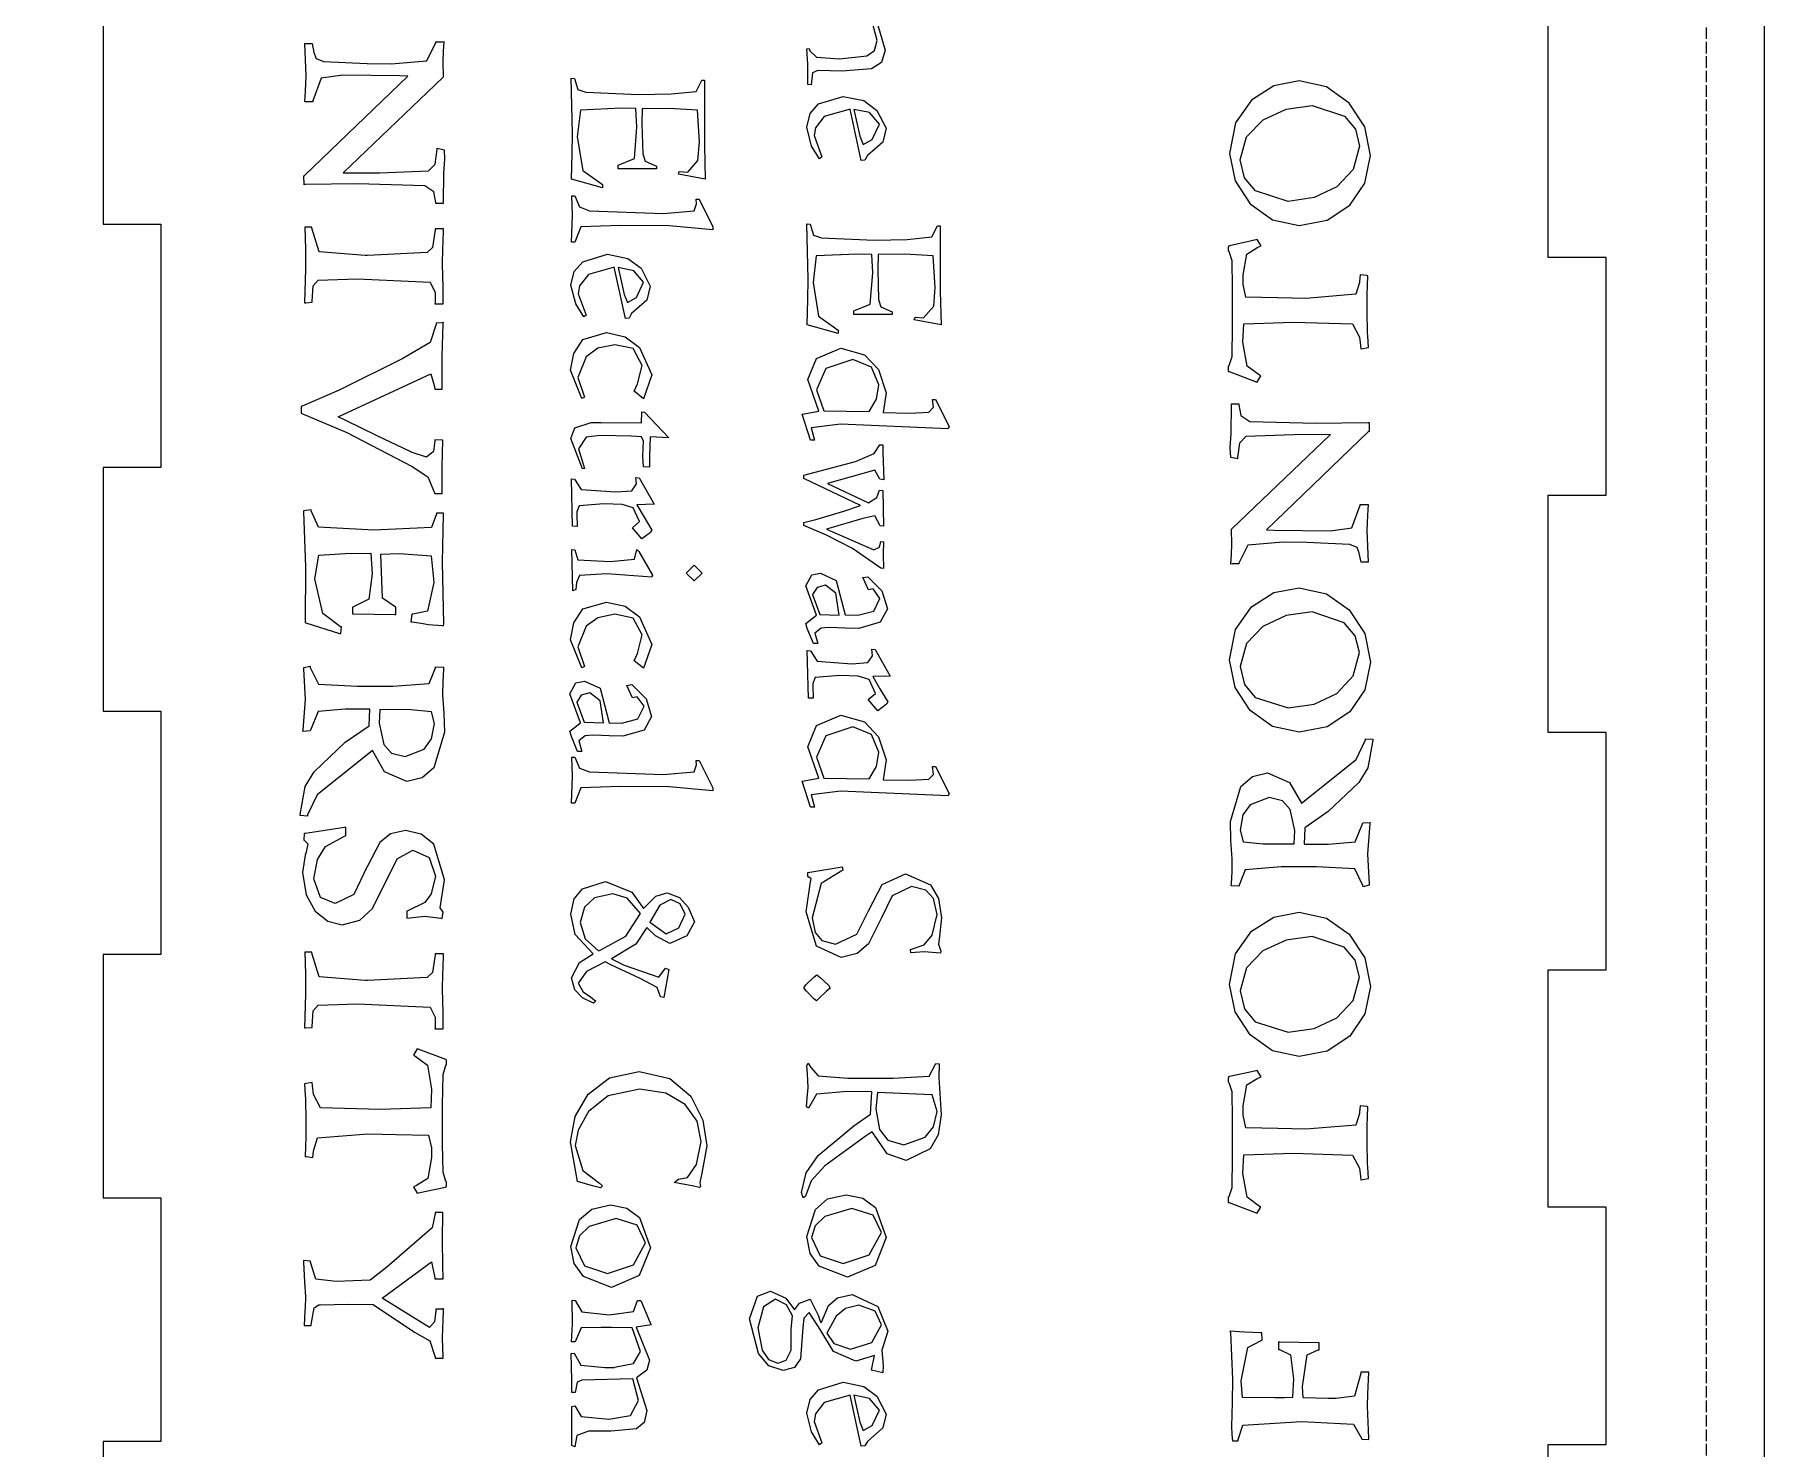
# Model space of a CAD drawing. Header units: millimetres. Extents: x 0 to 610, y 0 to 514.
# Drawn here: x 520.2 to 610, y 240.4 to 313.7 of the extents above; entities that cross this region are included whole.
import ezdxf

# ---------------------------------------------------------------- set-up
doc = ezdxf.new("R2010")
doc.units = ezdxf.units.MM
doc.header["$LTSCALE"] = 0.05
doc.linetypes.add('Dotted', pattern=[15, 12, -3])
doc.layers.get('0').update_dxf_attribs({"plot": 0})
doc.layers.add('CUT', color=1, linetype='Continuous', lineweight=0)
doc.layers.add('ETCH', color=5, linetype='Continuous', lineweight=0)

# ---------------------------------------------------------------- blocks, each defined once
blk = doc.blocks.new('right_outer')
for points in [[(0, 37.895), (0, 50.526), (-3, 50.526), (-3, 63.158), (0, 63.158), (0, 75.789), (-3, 75.789), (-3, 88.421), (0, 88.421), (0, 101.053), (-3, 101.053), (-3, 113.684), (0, 113.684), (0, 126.316)], [(-75, 126.158), (-75, 113.842), (-78, 113.842), (-78, 101.526), (-75, 101.526), (-75, 89.211), (-78, 89.211), (-78, 76.895), (-75, 76.895), (-75, 64.579), (-78, 64.579), (-78, 52.263), (-75, 52.263), (-75, 39.947)]]:
    blk.add_lwpolyline(points)

msp = doc.modelspace()

# ---------------------------------------------------------------- linework, layer by layer
msp.add_lwpolyline([(0, 0), (610, 0), (610, 457), (0, 457)], close=True)
at = {"linetype": 'Dotted'}
msp.add_lwpolyline([(3, 3), (607, 3), (607, 454), (3, 454)], close=True, dxfattribs=at)
at = {"layer": 'ETCH'}
for p, q in [((560.803, 277.871), (562.078, 278.408)), ((562.078, 278.408), (563.305, 278.061)), ((560.359, 276.776), (560.803, 277.871)), ((563.305, 278.061), (564.019, 277.292)), ((560.93, 275.144), (560.359, 276.776)), ((564.019, 277.292), (564.433, 276.086)), ((564.433, 276.086), (564.261, 275.064)), ((564.433, 276.086), (564.433, 276.086)), ((566.822, 275.74), (566.981, 275.754)), ((566.875, 275.336), (566.822, 275.74)), ((566.981, 275.754), (567.691, 274.347)), ((560.074, 274.985), (560.93, 275.144)), ((560.506, 273.631), (560.074, 274.985)), ((564.261, 275.064), (565.634, 275.031)), ((565.634, 275.031), (566.638, 275.089)), ((566.638, 275.089), (566.875, 275.336)), ((562.058, 274.473), (560.532, 274.274)), ((560.532, 274.274), (560.705, 273.631)), ((567.638, 274.221), (562.058, 274.473)), ((567.691, 274.347), (567.638, 274.221)), ((560.705, 273.631), (560.506, 273.631)), ((560.352, 270.034), (560.366, 270.253)), ((560.366, 270.253), (562.144, 270.546)), ((562.184, 270.373), (561.05, 269.676)), ((562.144, 270.546), (562.184, 270.373)), ((560.279, 268.203), (560.498, 269.756)), ((560.531, 269.928), (560.352, 270.034)), ((560.498, 269.756), (560.531, 269.928)), ((561.05, 269.676), (560.585, 267.898)), ((563.504, 268.256), (564.215, 269.624)), ((564.215, 269.624), (565.422, 270.174)), ((565.734, 269.524), (564.739, 269.033)), ((565.422, 270.174), (566.734, 269.611)), ((566.48, 269.323), (565.734, 269.524)), ((566.889, 268.891), (566.48, 269.323)), ((566.734, 269.611), (567.142, 268.901)), ((564.739, 269.033), (564.187, 267.891)), ((567.067, 268.077), (566.889, 268.891)), ((567.142, 268.901), (567.293, 267.899)), ((560.813, 266.425), (560.279, 268.203)), ((560.585, 267.898), (560.736, 267.136)), ((562.91, 267.041), (563.504, 268.256)), ((564.187, 267.891), (563.509, 266.547)), ((566.82, 266.992), (567.067, 268.077)), ((567.293, 267.899), (567.174, 266.797)), ((560.736, 267.136), (561.094, 266.719)), ((561.094, 266.719), (561.792, 266.538)), ((561.792, 266.538), (562.91, 267.041)), ((566.399, 266.501), (566.82, 266.992)), ((567.174, 266.797), (567.134, 266.525)), ((562.084, 265.841), (560.813, 266.425)), ((562.924, 266.042), (562.084, 265.841)), ((563.509, 266.547), (562.924, 266.042)), ((565.681, 266.259), (566.399, 266.501)), ((565.707, 266.081), (565.681, 266.259)), ((565.681, 266.259), (565.681, 266.259)), ((566.404, 266.134), (565.707, 266.081)), ((567.24, 266.061), (566.404, 266.134)), ((567.134, 266.525), (567.26, 266.167)), ((567.26, 266.167), (567.24, 266.061)), ((560.253, 264.422), (560.678, 264.826)), ((560.678, 264.826), (560.831, 264.946)), ((560.831, 264.946), (561.003, 264.799)), ((560.147, 264.263), (560.253, 264.422)), ((560.267, 264.11), (560.147, 264.263)), ((560.678, 263.685), (560.267, 264.11)), ((561.309, 264.076), (560.957, 263.724)), ((561.003, 264.799), (561.434, 264.395)), ((561.003, 264.799), (561.003, 264.799)), ((561.521, 264.255), (561.309, 264.076)), ((561.434, 264.395), (561.521, 264.255)), ((560.804, 263.598), (560.678, 263.685)), ((560.957, 263.724), (560.804, 263.598)), ((560.306, 260.241), (560.379, 260.347)), ((560.379, 260.347), (560.519, 260.128)), ((566.65, 259.68), (567.001, 260.34)), ((567.001, 260.34), (567.174, 260.321)), ((567.174, 260.321), (567.16, 259.604)), ((560.339, 259.809), (560.306, 260.241)), ((560.372, 259.093), (560.339, 259.809)), ((560.519, 260.128), (560.891, 259.696)), ((560.891, 259.696), (562.443, 259.577)), ((562.443, 259.577), (564.792, 259.577)), ((564.792, 259.577), (566.65, 259.68)), ((567.16, 259.604), (567.286, 257.667)), ((560.293, 258.098), (560.333, 258.542)), ((560.333, 258.542), (560.372, 259.093)), ((560.81, 258.755), (560.472, 258.145)), ((562.416, 258.881), (560.81, 258.755)), ((563.684, 258.867), (562.416, 258.881)), ((563.617, 257.706), (563.684, 258.867)), ((563.982, 258.834), (563.896, 257.978)), ((566.815, 258.714), (563.982, 258.834)), ((567.067, 257.845), (566.815, 258.714)), ((560.399, 258.025), (560.293, 258.098)), ((560.472, 258.145), (560.399, 258.025)), ((562.741, 257.097), (563.617, 257.706)), ((563.617, 257.706), (563.617, 257.706)), ((563.896, 257.978), (564.076, 256.915)), ((566.887, 257.058), (567.067, 257.845)), ((567.067, 257.845), (567.067, 257.845)), ((567.286, 257.667), (567.127, 256.645)), ((560.892, 255.569), (562.741, 257.097)), ((563.703, 256.784), (563.344, 256.545)), ((564.473, 255.656), (563.703, 256.784)), ((564.076, 256.915), (564.506, 256.36)), ((566.441, 256.522), (566.887, 257.058)), ((563.344, 256.545), (561.251, 255.03)), ((564.506, 256.36), (565.342, 256.12)), ((565.342, 256.12), (566.441, 256.522)), ((566.71, 255.906), (565.468, 255.305)), ((567.127, 256.645), (566.71, 255.906)), ((560.271, 254.666), (560.892, 255.569)), ((561.251, 255.03), (560.539, 254.255)), ((565.468, 255.305), (564.473, 255.656)), ((560.034, 253.639), (560.271, 254.666)), ((560.539, 254.255), (560.232, 253.46)), ((560.126, 253.367), (560.034, 253.639)), ((560.232, 253.46), (560.126, 253.367)), ((560.756, 252.765), (561.389, 253.312)), ((561.389, 253.312), (562.357, 253.532)), ((562.357, 253.532), (563.213, 253.351)), ((563.213, 253.351), (563.868, 252.868)), ((560.306, 251.362), (560.756, 252.765)), ((561.24, 252.398), (560.749, 251.916)), ((562.649, 252.822), (561.24, 252.398)), ((563.743, 252.465), (562.649, 252.822)), ((564.175, 251.561), (563.743, 252.465)), ((563.868, 252.868), (564.433, 251.302)), ((560.484, 250.482), (560.306, 251.362)), ((560.749, 251.916), (560.558, 251.302)), ((563.549, 250.416), (564.175, 251.561)), ((560.956, 249.816), (560.484, 250.482)), ((560.558, 251.302), (561.005, 250.358)), ((560.558, 251.302), (560.558, 251.302)), ((564.433, 251.302), (563.856, 249.858)), ((564.433, 251.302), (564.433, 251.302)), ((562.423, 249.245), (560.956, 249.816)), ((561.005, 250.358), (562.198, 249.962)), ((562.198, 249.962), (563.549, 250.416)), ((563.856, 249.858), (562.423, 249.245)), ((557.327, 247.082), (557.746, 248.263)), ((557.746, 248.263), (558.428, 248.522)), ((558.687, 248.104), (558.056, 247.716)), ((558.428, 248.522), (559.225, 248.167)), ((559.246, 247.818), (558.687, 248.104)), ((559.225, 248.167), (559.669, 247.554)), ((559.563, 247.249), (559.246, 247.818)), ((559.669, 247.554), (559.928, 247.902)), ((559.928, 247.902), (560.485, 248.111)), ((560.485, 248.111), (560.897, 247.275)), ((561.062, 246.923), (561.436, 247.783)), ((561.436, 247.783), (561.907, 248.182)), ((561.907, 248.182), (562.662, 248.35)), ((563.013, 247.792), (562.311, 247.627)), ((562.662, 248.35), (563.99, 247.737)), ((563.862, 247.495), (563.013, 247.792)), ((557.794, 245.285), (557.327, 247.082)), ((558.056, 247.716), (557.758, 246.631)), ((559.496, 246.571), (559.563, 247.249)), ((560.155, 247.131), (560.107, 246.638)), ((560.433, 247.42), (560.155, 247.131)), ((561.037, 246.478), (560.433, 247.42)), ((560.897, 247.275), (561.023, 246.923)), ((561.023, 246.923), (561.062, 246.923)), ((561.826, 247.227), (561.341, 246.339)), ((562.311, 247.627), (561.826, 247.227)), ((564.188, 246.77), (563.862, 247.495)), ((563.99, 247.737), (564.513, 246.452)), ((557.758, 246.631), (557.996, 245.466)), ((557.758, 246.631), (557.758, 246.631)), ((559.496, 245.47), (559.496, 246.571)), ((560.107, 246.638), (559.978, 245.013)), ((561.685, 245.397), (561.037, 246.478)), ((561.341, 246.339), (561.713, 245.804)), ((561.341, 246.339), (561.341, 246.339)), ((563.683, 245.857), (564.188, 246.77)), ((564.513, 246.452), (564.194, 245.47)), ((564.513, 246.452), (564.513, 246.452)), ((558.343, 244.653), (557.794, 245.285)), ((557.996, 245.466), (558.321, 244.988)), ((559.233, 244.942), (559.496, 245.47)), ((562.855, 244.899), (561.685, 245.397)), ((561.713, 245.804), (562.582, 245.522)), ((562.582, 245.522), (563.683, 245.857)), ((563.824, 245.191), (562.855, 244.899)), ((563.671, 244.428), (563.824, 245.191)), ((564.194, 245.47), (564.268, 244.667)), ((558.321, 244.988), (558.806, 244.793)), ((559.072, 244.408), (558.343, 244.653)), ((558.806, 244.793), (559.233, 244.942)), ((559.671, 244.565), (559.072, 244.408)), ((559.978, 245.013), (559.671, 244.565)), ((564.248, 244.288), (563.671, 244.428)), ((564.268, 244.667), (564.248, 244.288)), ((560.475, 242.909), (560.915, 243.41)), ((560.915, 243.41), (562.197, 243.805)), ((562.197, 243.805), (563.261, 243.584)), ((563.261, 243.584), (563.945, 243.078)), ((560.305, 242.199), (560.475, 242.909)), ((561.215, 242.756), (560.75, 242.164)), ((562.549, 243.134), (561.215, 242.756)), ((563.126, 240.481), (562.549, 243.134)), ((562.549, 243.134), (562.549, 243.134)), ((563.567, 242.955), (562.741, 243.121)), ((562.741, 243.121), (562.907, 242.424)), ((562.907, 242.424), (563.066, 241.727)), ((562.907, 242.424), (562.907, 242.424)), ((564.075, 242.351), (563.567, 242.955)), ((563.945, 243.078), (564.42, 242.147)), ((560.555, 241.228), (560.305, 242.199)), ((560.75, 242.164), (560.684, 241.761)), ((560.684, 241.761), (561.095, 240.653)), ((563.066, 241.727), (563.239, 241.302)), ((563.239, 241.302), (563.702, 241.56)), ((563.702, 241.56), (564.075, 242.351)), ((564.42, 242.147), (564.246, 241.427)), ((560.969, 240.56), (560.555, 241.228)), ((561.095, 240.653), (560.969, 240.56)), ((563.451, 240.733), (563.325, 240.495)), ((564.246, 241.427), (563.451, 240.733)), ((563.325, 240.495), (563.126, 240.481))]:
    msp.add_line(p, q, dxfattribs=at)
for points in [[(563.856, 314.686), (564.373, 312.907), (564.175, 312.278), (563.656, 311.955), (562.124, 311.819), (560.883, 311.852), (560.594, 311.733), (560.525, 311.122), (560.366, 311.135), (560.366, 312.191), (560.313, 312.987), (560.433, 313), (560.472, 312.875), (560.804, 312.55), (562.005, 312.47), (563.43, 312.616), (563.816, 312.901), (563.95, 313.419), (563.624, 314.667)], [(541.508, 307.267), (541.455, 306.51), (541.435, 305.011), (541.435, 304.951), (541.05, 304.951), (541.05, 305.011), (540.95, 305.572), (540.486, 305.88), (536.995, 305.973), (534.281, 305.939), (534.215, 305.933), (534.208, 306.397), (534.235, 306.417), (539.609, 311.573), (539.191, 311.587), (536.232, 311.62), (535.11, 311.467), (534.679, 310.28), (534.673, 310.227), (534.328, 310.227), (534.261, 310.234), (534.301, 310.791), (534.334, 311.587), (534.261, 313.26), (534.587, 313.26), (534.633, 313.253), (534.733, 312.788), (534.844, 312.479), (535.224, 312.323), (537.493, 312.217), (538.734, 312.204), (540.587, 312.369), (541.056, 313.305), (541.063, 313.352), (541.408, 313.345), (541.474, 313.358), (541.435, 312.848), (541.421, 312.317), (541.435, 311.52), (541.415, 311.501), (536.239, 306.544), (538.157, 306.558), (540.68, 306.653), (541.027, 306.993), (541.123, 307.758), (541.123, 307.825), (541.482, 307.752), (541.508, 307.267), (541.508, 307.267)], [(550.512, 306.769), (550.512, 306.948), (551.357, 307.294), (551.494, 308.919), (551.442, 309.881), (550.692, 309.9), (548.555, 309.801), (548.396, 308.414), (548.685, 306.674), (549.697, 305.939), (549.697, 305.78), (548.091, 306.224), (548.124, 307.558), (548.144, 308.593), (548.071, 311.46), (548.25, 311.447), (548.423, 310.883), (548.84, 310.736), (551.581, 310.617), (553.273, 310.65), (554.566, 310.779), (554.858, 311.366), (554.998, 311.353), (554.998, 307.949), (555.038, 306.217), (553.651, 306.482), (553.69, 306.623), (554.135, 306.583), (554.658, 307.183), (554.739, 308.162), (554.633, 309.795), (553.153, 309.887), (551.766, 309.874), (551.753, 309.091), (551.793, 307.545), (551.912, 307.151), (552.509, 306.901), (552.509, 306.762), (550.518, 306.762), (550.518, 306.769), (550.512, 306.769), (550.512, 306.769)], [(585.858, 303.814), (587.309, 304.095), (588.483, 304.867), (589.268, 306.023), (589.554, 307.457), (589.258, 308.943), (588.458, 310.172), (587.281, 311.009), (585.858, 311.318), (584.54, 311.062), (583.377, 310.322), (582.549, 309.142), (582.234, 307.562), (582.528, 306.133), (583.321, 304.939), (584.476, 304.119), (585.858, 303.814), (585.858, 303.814)], [(562.549, 309.854), (561.215, 309.476), (560.75, 308.884), (560.684, 308.481), (561.095, 307.373), (560.969, 307.273), (560.555, 307.941), (560.305, 308.913), (560.475, 309.623), (560.915, 310.124), (562.197, 310.518), (563.261, 310.298), (563.945, 309.791), (564.42, 308.86), (564.246, 308.141), (563.451, 307.447), (563.325, 307.208), (563.126, 307.194), (562.549, 309.854), (562.549, 309.854)], [(562.907, 309.145), (563.066, 308.448), (563.239, 308.023), (563.702, 308.281), (564.075, 309.072), (563.567, 309.675), (562.741, 309.841), (562.907, 309.145), (562.907, 309.145)], [(585.288, 305.072), (583.584, 305.618), (583.019, 306.291), (582.804, 307.222), (583.13, 308.41), (583.984, 309.301), (585.182, 309.859), (586.54, 310.053), (588.208, 309.483), (588.774, 308.817), (588.991, 307.935), (588.665, 306.731), (587.817, 305.83), (586.631, 305.267), (585.288, 305.072), (585.288, 305.072)], [(550.618, 303.823), (548.581, 303.75), (548.276, 302.947), (548.097, 302.947), (548.15, 304.354), (548.11, 305.349), (548.263, 305.349), (548.505, 304.78), (549.026, 304.579), (552.855, 304.44), (554.454, 304.579), (554.58, 304.938), (554.56, 305.176), (554.719, 305.176), (555.436, 303.75), (555.436, 303.591), (553.159, 303.803), (550.618, 303.823), (550.618, 303.823)], [(541.388, 303.65), (541.029, 303.65), (541.029, 303.591), (540.88, 302.678), (540.611, 302.416), (537.512, 302.257), (537.387, 302.257), (534.998, 302.45), (534.626, 303.683), (534.62, 303.736), (534.254, 303.736), (534.294, 302.595), (534.294, 301.547), (534.242, 299.801), (534.308, 299.809), (534.646, 299.835), (534.646, 299.888), (534.69, 300.689), (534.958, 300.982), (536.975, 301.049), (540.764, 300.876), (541.015, 300.35), (541.016, 299.815), (541.01, 299.748), (541.435, 299.748), (541.435, 300.604), (541.401, 301.812), (541.421, 302.608), (541.435, 302.946), (541.454, 303.577), (541.454, 303.643), (541.388, 303.643), (541.388, 303.65), (541.388, 303.65)], [(562.748, 299.205), (562.748, 299.384), (563.593, 299.73), (563.73, 301.354), (563.678, 302.316), (562.928, 302.336), (560.791, 302.243), (560.632, 300.856), (560.922, 299.116), (561.933, 298.381), (561.933, 298.222), (560.327, 298.667), (560.36, 300.001), (560.38, 301.036), (560.307, 303.903), (560.486, 303.889), (560.659, 303.325), (561.077, 303.179), (563.817, 303.059), (565.508, 303.093), (566.801, 303.222), (567.094, 303.809), (567.233, 303.796), (567.233, 300.392), (567.273, 298.66), (565.886, 298.925), (565.926, 299.065), (566.371, 299.025), (566.894, 299.625), (566.975, 300.604), (566.869, 302.237), (565.389, 302.329), (564.002, 302.316), (563.989, 301.533), (564.029, 299.987), (564.148, 299.593), (564.745, 299.343), (564.745, 299.204), (562.748, 299.205), (562.748, 299.205)], [(582.181, 302.719), (582.181, 302.497), (582.207, 302.483), (582.358, 302.005), (582.377, 300.576), (582.377, 298.571), (582.358, 297.011), (582.207, 296.532), (582.181, 296.512), (582.181, 296.25), (582.22, 296.237), (583.629, 295.7), (583.675, 295.686), (583.872, 296.02), (583.807, 296.046), (583.155, 296.516), (582.941, 297.757), (582.987, 298.713), (585.563, 298.805), (588.63, 298.713), (588.991, 298.031), (589.043, 297.592), (589.063, 297.415), (589.456, 297.494), (589.417, 298.084), (589.41, 298.248), (589.384, 299.395), (589.384, 299.579), (589.391, 300.214), (589.41, 300.7), (589.429, 301.211), (589.377, 301.218), (589.023, 301.257), (588.99, 300.936), (588.983, 300.857), (588.794, 300.248), (586.211, 300.032), (584.756, 300.064), (583.098, 300.104), (582.948, 300.759), (582.954, 300.785), (582.948, 301.172), (582.948, 301.257), (583.134, 302.333), (583.714, 302.692), (583.878, 302.757), (583.681, 303.085), (583.308, 303), (582.234, 302.771), (582.194, 302.751), (582.194, 302.718), (582.181, 302.718), (582.181, 302.719)], [(550.313, 301.653), (548.979, 301.275), (548.514, 300.682), (548.448, 300.279), (548.859, 299.171), (548.733, 299.079), (548.319, 299.746), (548.069, 300.718), (548.239, 301.428), (548.679, 301.929), (549.961, 302.324), (551.025, 302.103), (551.709, 301.596), (552.184, 300.665), (552.01, 299.946), (551.215, 299.252), (551.089, 299.013), (550.89, 298.999), (550.313, 301.653), (550.313, 301.653)], [(550.671, 300.943), (550.83, 300.246), (551.003, 299.821), (551.466, 300.079), (551.839, 300.87), (551.332, 301.474), (550.512, 301.64), (550.671, 300.943), (550.671, 300.943)], [(541.388, 298.773), (541.076, 298.753), (541.069, 298.707), (540.762, 297.741), (539.35, 296.915), (536.072, 295.29), (536.039, 295.276), (534.115, 294.447), (534.068, 294.433), (534.068, 294.075), (534.108, 294.061), (536.43, 293.072), (539.827, 291.32), (540.649, 290.779), (540.989, 289.953), (540.996, 289.907), (541.387, 289.907), (541.387, 289.968), (541.387, 291.302), (541.42, 292.675), (541.368, 292.682), (540.996, 292.702), (541.003, 292.642), (540.932, 292.086), (540.571, 291.799), (539.782, 292.058), (539.722, 292.085), (538.017, 292.907), (536.391, 293.703), (535.987, 293.889), (540.804, 296.119), (540.97, 295.509), (540.996, 295.323), (541.388, 295.323), (541.381, 296.431), (541.388, 297.028), (541.441, 298.72), (541.447, 298.793), (541.388, 298.773), (541.388, 298.773)], [(548.627, 294.845), (548.037, 296.304), (548.212, 297.185), (548.68, 297.91), (549.908, 298.262), (550.879, 298.04), (551.624, 297.487), (552.27, 296.066), (551.839, 294.825), (551.341, 295.217), (551.52, 295.595), (551.759, 296.557), (551.297, 297.433), (550.352, 297.632), (549.455, 297.45), (548.86, 297.007), (548.427, 295.94), (548.772, 294.918), (548.627, 294.845), (548.627, 294.845)], [(564.433, 295.137), (564.261, 294.115), (565.634, 294.082), (566.638, 294.14), (566.875, 294.387), (566.822, 294.791), (566.981, 294.798), (567.691, 293.391), (567.638, 293.265), (562.058, 293.517), (560.532, 293.319), (560.705, 292.675), (560.506, 292.675), (560.074, 294.029), (560.93, 294.188), (560.359, 295.82), (560.803, 296.915), (562.078, 297.452), (563.305, 297.112), (564.019, 296.347), (564.433, 295.137), (564.433, 295.137)], [(563.544, 294.161), (563.925, 294.81), (564.042, 295.548), (563.657, 296.465), (562.689, 296.869), (561.293, 296.402), (560.804, 295.283), (561.182, 294.208), (563.544, 294.161), (563.544, 294.161)], [(582.28, 292.285), (582.332, 293.026), (582.352, 294.507), (582.352, 294.566), (582.732, 294.566), (582.732, 294.507), (582.831, 293.952), (583.289, 293.648), (586.736, 293.556), (589.417, 293.596), (589.482, 293.596), (589.489, 293.137), (589.463, 293.124), (584.154, 288.025), (584.567, 288.012), (587.49, 287.972), (588.598, 288.129), (589.023, 289.303), (589.03, 289.349), (589.371, 289.349), (589.436, 289.342), (589.397, 288.792), (589.364, 287.998), (589.436, 286.353), (589.115, 286.353), (589.069, 286.353), (588.971, 286.812), (588.861, 287.118), (588.486, 287.271), (586.244, 287.375), (585.019, 287.395), (583.188, 287.229), (582.725, 286.301), (582.718, 286.255), (582.378, 286.255), (582.312, 286.248), (582.352, 286.746), (582.365, 287.271), (582.352, 288.057), (582.371, 288.077), (587.483, 292.973), (585.589, 292.959), (583.097, 292.862), (582.754, 292.528), (582.66, 291.773), (582.66, 291.707), (582.306, 291.779), (582.28, 292.285), (582.28, 292.285)], [(551.72, 293.578), (551.753, 294.149), (551.879, 294.135), (553.14, 292.795), (552.178, 292.848), (552.138, 291.846), (552.151, 291.275), (551.826, 291.288), (551.793, 291.859), (551.826, 292.629), (551.725, 292.856), (551.216, 292.894), (549.564, 292.914), (548.851, 292.839), (548.462, 292.231), (548.767, 291.209), (548.661, 291.189), (548.057, 292.768), (548.264, 293.326), (549.112, 293.605), (549.643, 293.605), (551.72, 293.578), (551.72, 293.578)], [(561.321, 287.758), (560.16, 288.256), (560.16, 288.415), (560.77, 288.568), (562.237, 288.999), (563.086, 289.285), (560.16, 290.692), (560.16, 290.864), (562.834, 291.581), (563.809, 291.994), (564.102, 292.436), (564.254, 292.436), (564.254, 292.032), (564.307, 290.625), (564.094, 290.658), (563.829, 291.123), (561.38, 290.426), (563.504, 289.431), (563.948, 289.708), (564.075, 290.094), (564.247, 290.075), (564.287, 288.217), (564.115, 288.23), (563.843, 288.761), (563.212, 288.608), (561.321, 288.058), (563.783, 286.989), (564.086, 287.13), (564.141, 287.421), (564.294, 287.407), (564.274, 286.744), (564.294, 286.014), (564.155, 286.033), (562.675, 287.055), (561.321, 287.758), (561.321, 287.758)], [(552.39, 289.351), (551.488, 289.331), (551.859, 288.688), (552.27, 288.011), (552.197, 287.891), (551.753, 287.553), (551.255, 288.13), (551.626, 288.455), (551.301, 289.166), (550.724, 289.345), (549.775, 289.378), (548.494, 289.272), (548.375, 288.967), (548.375, 288.827), (548.388, 288.197), (548.156, 288.21), (548.09, 290.672), (548.249, 290.659), (548.598, 290.123), (550.405, 289.995), (551.233, 290.059), (551.473, 290.406), (551.434, 290.745), (551.606, 290.725), (552.39, 289.351), (552.39, 289.351)], [(541.468, 283.133), (541.395, 286.345), (541.447, 288.84), (541.447, 288.899), (541.089, 288.899), (541.082, 288.852), (540.823, 288.156), (537.844, 288.01), (534.964, 288.169), (534.593, 289.005), (534.587, 289.066), (534.188, 289.013), (534.195, 288.953), (534.301, 286.107), (534.268, 283.22), (534.315, 283.194), (536.06, 282.656), (536.126, 282.642), (536.153, 282.987), (536.113, 283.001), (535.199, 283.678), (534.779, 285.489), (534.991, 286.717), (536.371, 286.803), (537.685, 286.823), (537.744, 285.741), (537.584, 284.43), (536.776, 284.029), (536.729, 284.016), (536.729, 283.677), (536.776, 283.677), (538.926, 283.637), (538.985, 283.631), (538.985, 284.016), (538.938, 284.029), (538.282, 284.487), (538.209, 286.77), (539.151, 286.803), (540.816, 286.683), (540.949, 285.289), (540.624, 283.81), (539.867, 283.651), (539.814, 283.651), (539.762, 283.246), (539.828, 283.246), (540.399, 283.16), (540.664, 283.12), (541.394, 283.067), (541.454, 283.067), (541.468, 283.133), (541.468, 283.133)], [(548.269, 286.988), (548.428, 286.477), (550.107, 286.378), (551.368, 286.498), (551.488, 287.008), (551.594, 286.909), (552.291, 285.668), (552.271, 285.576), (549.935, 285.748), (548.508, 285.661), (548.349, 285.303), (548.316, 284.932), (548.163, 284.865), (548.111, 287.008), (548.269, 286.988), (548.269, 286.988)], [(554.871, 285.787), (554.46, 285.383), (554.049, 285.787), (554.46, 286.199), (554.871, 285.787), (554.871, 285.787)], [(563.219, 285.549), (563.471, 285.588), (564.209, 284.859), (564.493, 283.93), (564.115, 283.233), (563.007, 282.908), (562.297, 282.927), (561.892, 282.947), (561.434, 282.967), (561.049, 282.93), (560.718, 282.674), (560.871, 282.124), (560.652, 282.124), (560.333, 282.906), (560.26, 283.172), (560.804, 283.603), (560.26, 285.116), (560.57, 285.691), (561.01, 285.773), (561.826, 285.401), (562.291, 283.616), (562.948, 283.596), (563.784, 283.809), (564.102, 284.466), (563.744, 284.964), (563.512, 284.911), (563.219, 285.549), (563.219, 285.549)], [(560.611, 284.673), (560.989, 283.637), (561.991, 283.604), (561.812, 284.744), (561.275, 285.157), (560.841, 285.039), (560.611, 284.673), (560.611, 284.673)], [(582.234, 281.275), (582.549, 282.854), (583.377, 284.032), (584.54, 284.769), (585.858, 285.024), (587.279, 284.715), (588.456, 283.878), (589.258, 282.649), (589.554, 281.164), (589.268, 279.733), (588.483, 278.578), (587.309, 277.807), (585.858, 277.526), (584.476, 277.831), (583.321, 278.651), (582.528, 279.846), (582.234, 281.275), (582.234, 281.275)], [(548.627, 280.864), (548.037, 282.324), (548.212, 283.204), (548.68, 283.93), (549.908, 284.281), (550.879, 284.06), (551.624, 283.507), (552.27, 282.085), (551.839, 280.844), (551.341, 281.236), (551.52, 281.614), (551.759, 282.576), (551.297, 283.452), (550.352, 283.651), (549.455, 283.47), (548.86, 283.027), (548.427, 281.959), (548.772, 280.937), (548.627, 280.864), (548.627, 280.864)], [(588.984, 281.655), (588.767, 282.536), (588.201, 283.203), (586.533, 283.772), (585.175, 283.579), (583.977, 283.02), (583.123, 282.13), (582.797, 280.941), (583.012, 280.007), (583.577, 279.332), (585.281, 278.785), (586.628, 278.98), (587.816, 279.544), (588.662, 280.446), (588.984, 281.655), (588.984, 281.655)], [(564.632, 280.439), (563.73, 280.419), (564.101, 279.776), (564.512, 279.099), (564.439, 278.979), (563.995, 278.641), (563.497, 279.218), (563.869, 279.543), (563.543, 280.254), (562.966, 280.433), (562.017, 280.466), (560.736, 280.36), (560.617, 280.055), (560.617, 279.915), (560.63, 279.285), (560.398, 279.299), (560.332, 281.76), (560.491, 281.747), (560.843, 281.211), (562.647, 281.083), (563.475, 281.147), (563.716, 281.494), (563.676, 281.833), (563.848, 281.813), (564.632, 280.439), (564.632, 280.439)], [(541.501, 277.533), (540.956, 275.682), (540.339, 275.154), (539.55, 274.965), (538.391, 275.472), (537.765, 276.571), (534.892, 274.282), (534.401, 273.233), (534.394, 273.174), (534.016, 273.2), (534.016, 273.253), (534.283, 274.705), (534.746, 275.476), (536.353, 277.003), (537.592, 277.858), (537.625, 278.72), (536.67, 278.72), (536.344, 278.72), (534.944, 278.601), (534.552, 277.639), (534.539, 277.599), (534.161, 277.572), (534.174, 277.645), (534.294, 279.225), (534.207, 280.824), (534.2, 280.877), (534.526, 280.957), (534.539, 280.89), (534.964, 280.014), (536.981, 279.908), (537.14, 279.908), (538.832, 279.908), (540.718, 280.062), (541.035, 280.864), (541.035, 280.923), (541.454, 280.897), (541.447, 280.791), (541.414, 280.154), (541.4, 279.49), (541.473, 278.501), (541.473, 278.501), (541.473, 278.501), (541.501, 277.533), (541.501, 277.533)], [(550.976, 279.955), (551.229, 279.995), (551.966, 279.265), (552.251, 278.336), (551.872, 277.639), (550.764, 277.314), (550.054, 277.333), (549.65, 277.353), (549.192, 277.373), (548.806, 277.336), (548.475, 277.081), (548.628, 276.53), (548.409, 276.53), (548.09, 277.313), (548.017, 277.578), (548.555, 278.009), (548.017, 279.522), (548.327, 280.097), (548.767, 280.179), (549.583, 279.807), (550.048, 278.022), (550.705, 278.003), (551.541, 278.215), (551.86, 278.872), (551.501, 279.37), (551.269, 279.317), (550.976, 279.955), (550.976, 279.955)], [(548.375, 279.079), (548.753, 278.044), (549.755, 278.011), (549.576, 279.15), (549.039, 279.563), (548.605, 279.448), (548.375, 279.079), (548.375, 279.079)], [(538.143, 278.707), (538.117, 277.991), (538.349, 276.884), (538.755, 276.439), (539.457, 276.259), (540.455, 276.645), (540.837, 277.175), (540.99, 277.971), (540.83, 278.583), (539.769, 278.688), (538.143, 278.707), (538.143, 278.707)], [(563.544, 275.104), (563.925, 275.753), (564.042, 276.491), (563.657, 277.408), (562.689, 277.812), (561.293, 277.345), (560.804, 276.226), (561.182, 275.151), (563.544, 275.104), (563.544, 275.104)], [(582.286, 272.886), (582.825, 274.715), (583.434, 275.236), (584.213, 275.423), (585.358, 274.923), (585.976, 273.843), (588.814, 276.104), (589.299, 277.14), (589.306, 277.192), (589.679, 277.166), (589.679, 277.114), (589.415, 275.679), (588.958, 274.918), (587.37, 273.412), (586.146, 272.565), (586.114, 271.713), (587.058, 271.713), (587.379, 271.713), (588.762, 271.831), (589.149, 272.781), (589.162, 272.821), (589.535, 272.847), (589.522, 272.775), (589.404, 271.215), (589.489, 269.636), (589.496, 269.59), (589.175, 269.505), (589.161, 269.57), (588.742, 270.435), (586.75, 270.54), (586.592, 270.54), (584.921, 270.54), (583.059, 270.39), (582.745, 269.596), (582.745, 269.537), (582.333, 269.563), (582.339, 269.668), (582.372, 270.297), (582.385, 270.952), (582.313, 271.922), (582.313, 271.922), (582.313, 271.922), (582.286, 272.886), (582.286, 272.886)], [(550.618, 274.713), (548.581, 274.64), (548.276, 273.837), (548.097, 273.837), (548.15, 275.244), (548.11, 276.239), (548.263, 276.239), (548.505, 275.67), (549.026, 275.469), (552.855, 275.33), (554.454, 275.469), (554.58, 275.828), (554.56, 276.066), (554.719, 276.066), (555.436, 274.64), (555.436, 274.481), (553.159, 274.693), (550.618, 274.713), (550.618, 274.713)], [(585.602, 271.733), (585.628, 272.434), (585.398, 273.525), (584.997, 273.961), (584.304, 274.138), (583.319, 273.759), (582.941, 273.236), (582.79, 272.447), (582.948, 271.842), (583.996, 271.739), (585.602, 271.733), (585.602, 271.733)], [(539.477, 272.43), (538.7, 272.254), (538.157, 271.81), (537.519, 270.618), (537.493, 270.552), (536.797, 269.104), (535.827, 268.641), (535.077, 268.949), (534.726, 269.915), (534.923, 270.918), (535.33, 271.594), (536.345, 272.151), (536.392, 272.165), (536.392, 272.596), (536.319, 272.576), (534.288, 272.271), (534.229, 272.271), (534.202, 271.92), (534.242, 271.9), (534.415, 271.741), (534.322, 271.296), (534.308, 271.25), (534.275, 271.144), (534.143, 270.255), (534.324, 269.086), (534.798, 268.236), (535.458, 267.717), (536.2, 267.541), (537.104, 267.774), (537.749, 268.356), (538.515, 269.863), (539.049, 270.961), (539.862, 271.403), (540.707, 271.033), (541.03, 270.056), (540.813, 269.148), (540.492, 268.689), (539.603, 268.257), (539.557, 268.25), (539.543, 268.198), (539.543, 267.879), (540.479, 267.978), (541.322, 267.872), (541.388, 267.859), (541.435, 268.184), (541.276, 268.416), (541.501, 269.869), (540.947, 271.712), (540.303, 272.24), (539.477, 272.43), (539.477, 272.43)], [(552.722, 263.804), (552.541, 264.288), (551.653, 264.753), (550.141, 265.45), (549.836, 265.609), (548.876, 265.107), (548.449, 264.501), (548.7, 264.049), (549.086, 263.79), (549.351, 263.571), (549.245, 263.465), (548.668, 263.752), (548.271, 264.159), (548.09, 264.786), (548.504, 265.584), (549.212, 266.033), (548.286, 267.027), (548.057, 268.09), (548.229, 268.874), (548.666, 269.4), (549.862, 269.789), (551.229, 269.23), (551.839, 268.382), (552.479, 269.024), (553.054, 269.185), (553.708, 268.953), (554.15, 268.442), (554.48, 267.685), (554.076, 266.969), (553.206, 266.564), (552.463, 266.956), (551.998, 267.387), (551.43, 266.538), (550.18, 265.768), (550.823, 265.443), (552.628, 264.819), (552.98, 265.284), (553.152, 265.211), (552.887, 263.771), (552.722, 263.804), (552.722, 263.804)], [(550.246, 269.145), (549.281, 268.932), (548.775, 268.45), (548.548, 267.646), (548.805, 266.801), (549.49, 266.179), (549.589, 266.219), (550.908, 266.945), (551.68, 268.123), (550.993, 268.918), (550.246, 269.145), (550.246, 269.145)], [(553.007, 267.062), (553.671, 267.381), (554.002, 268.084), (553.728, 268.623), (553.259, 268.854), (552.673, 268.548), (552.157, 267.679), (553.007, 267.062), (553.007, 267.062)], [(582.234, 264.445), (582.549, 266.021), (583.377, 267.199), (584.54, 267.938), (585.858, 268.194), (587.279, 267.885), (588.456, 267.049), (589.258, 265.822), (589.554, 264.34), (589.268, 262.908), (588.483, 261.751), (587.309, 260.978), (585.858, 260.696), (584.476, 260.998), (583.321, 261.819), (582.528, 263.015), (582.234, 264.445), (582.234, 264.445)], [(588.984, 264.818), (588.767, 265.7), (588.201, 266.366), (586.533, 266.935), (585.175, 266.742), (583.977, 266.184), (583.123, 265.296), (582.797, 264.111), (583.012, 263.177), (583.577, 262.505), (585.281, 261.961), (586.628, 262.152), (587.816, 262.714), (588.662, 263.613), (588.984, 264.818), (588.984, 264.818)], [(541.388, 266.034), (541.029, 266.034), (541.029, 265.974), (540.88, 265.063), (540.611, 264.8), (537.512, 264.641), (537.387, 264.641), (534.998, 264.833), (534.626, 266.067), (534.62, 266.12), (534.254, 266.12), (534.294, 264.978), (534.294, 263.93), (534.242, 262.185), (534.308, 262.191), (534.646, 262.211), (534.646, 262.264), (534.69, 263.066), (534.958, 263.365), (536.975, 263.438), (540.764, 263.266), (541.015, 262.737), (541.016, 262.204), (541.01, 262.138), (541.435, 262.138), (541.435, 262.994), (541.401, 264.201), (541.421, 264.997), (541.435, 265.336), (541.454, 265.966), (541.454, 266.026), (541.388, 266.026), (541.388, 266.034), (541.388, 266.034)], [(541.607, 253.977), (541.607, 254.209), (541.581, 254.222), (541.428, 254.7), (541.408, 256.153), (541.408, 258.184), (541.428, 259.769), (541.581, 260.247), (541.607, 260.267), (541.607, 260.532), (541.567, 260.545), (540.14, 261.089), (540.094, 261.103), (539.895, 260.765), (539.961, 260.738), (540.621, 260.26), (540.837, 259.006), (540.791, 258.038), (538.183, 257.951), (535.077, 258.038), (534.712, 258.734), (534.66, 259.179), (534.64, 259.351), (534.242, 259.278), (534.281, 258.681), (534.288, 258.515), (534.315, 257.354), (534.315, 257.168), (534.308, 256.524), (534.288, 256.033), (534.269, 255.516), (534.321, 255.509), (534.68, 255.462), (534.713, 255.788), (534.72, 255.861), (534.912, 256.478), (537.527, 256.69), (539, 256.657), (540.679, 256.617), (540.832, 255.96), (540.825, 255.934), (540.832, 255.542), (540.832, 255.462), (540.643, 254.369), (540.055, 254.003), (539.889, 253.943), (540.088, 253.612), (540.466, 253.691), (541.555, 253.923), (541.595, 253.937), (541.595, 253.977), (541.607, 253.977), (541.607, 253.977)], [(548.408, 254.209), (548.05, 256.266), (548.278, 257.581), (548.956, 258.753), (550.071, 259.594), (551.613, 259.916), (553.207, 259.56), (554.295, 258.646), (554.918, 257.405), (555.116, 256.067), (554.851, 254.64), (554.752, 254.163), (554.785, 253.964), (554.745, 253.898), (554.44, 253.971), (553.424, 254.17), (553.656, 254.329), (554.114, 254.415), (554.575, 255.102), (554.831, 256.286), (554.617, 257.35), (553.994, 258.214), (552.986, 258.795), (551.619, 259.007), (549.993, 258.664), (548.97, 257.847), (548.44, 256.879), (548.288, 256.081), (548.683, 254.788), (549.556, 254.123), (549.709, 253.984), (549.609, 253.891), (549.184, 253.984), (548.408, 254.209), (548.408, 254.209)], [(582.181, 259.602), (582.181, 259.379), (582.207, 259.359), (582.358, 258.887), (582.377, 257.459), (582.377, 255.453), (582.358, 253.886), (582.207, 253.414), (582.181, 253.395), (582.181, 253.133), (582.22, 253.12), (583.629, 252.582), (583.675, 252.569), (583.872, 252.897), (583.807, 252.923), (583.155, 253.395), (582.941, 254.634), (582.987, 255.597), (585.563, 255.682), (588.63, 255.59), (588.991, 254.908), (589.043, 254.469), (589.063, 254.298), (589.456, 254.377), (589.417, 254.967), (589.41, 255.131), (589.384, 256.278), (589.384, 256.461), (589.391, 257.097), (589.41, 257.583), (589.429, 258.094), (589.377, 258.101), (589.023, 258.147), (588.99, 257.825), (588.983, 257.747), (588.794, 257.137), (586.211, 256.927), (584.756, 256.96), (583.098, 256.999), (582.948, 257.655), (582.954, 257.675), (582.948, 258.061), (582.948, 258.147), (583.134, 259.225), (583.714, 259.582), (583.878, 259.647), (583.681, 259.975), (583.308, 259.896), (582.234, 259.667), (582.194, 259.648), (582.194, 259.602), (582.181, 259.602), (582.181, 259.602)], [(541.408, 247.586), (541.056, 247.586), (541.05, 247.5), (540.987, 246.937), (540.724, 246.644), (538.263, 248.163), (540.824, 250.048), (541.01, 249.225), (541.01, 249.166), (541.428, 249.166), (541.414, 249.856), (541.395, 251.176), (541.414, 252.61), (541.355, 252.61), (541.029, 252.61), (541.029, 252.55), (540.864, 251.807), (538.515, 249.77), (537.646, 249.093), (535.881, 249.02), (534.829, 249.146), (534.553, 250.028), (534.553, 250.088), (534.195, 250.114), (534.188, 250.055), (534.248, 248.993), (534.294, 248.223), (534.268, 247.64), (534.261, 247.527), (534.221, 246.737), (534.281, 246.744), (534.58, 246.744), (534.587, 246.797), (534.749, 247.668), (534.991, 247.812), (535.064, 247.812), (536.531, 247.845), (537.805, 247.826), (539.948, 246.406), (540.736, 245.949), (541.023, 245.099), (541.023, 245.046), (541.434, 245.046), (541.441, 245.099), (541.414, 245.603), (541.395, 246.067), (541.421, 246.618), (541.441, 247.003), (541.46, 247.541), (541.46, 247.607), (541.408, 247.607), (541.408, 247.586), (541.408, 247.586)], [(552.19, 250.778), (551.613, 249.334), (550.18, 248.721), (548.713, 249.292), (548.241, 249.958), (548.063, 250.838), (548.514, 252.242), (549.147, 252.788), (550.114, 253.008), (550.973, 252.825), (551.627, 252.344), (552.19, 250.778), (552.19, 250.778)], [(548.322, 250.778), (548.769, 249.835), (549.961, 249.438), (551.313, 249.892), (551.939, 251.038), (551.508, 251.942), (550.419, 252.298), (549.005, 251.874), (548.513, 251.394), (548.322, 250.778), (548.322, 250.778)], [(550.333, 244.581), (551.316, 244.773), (551.673, 245.403), (551.241, 246.631), (550.173, 246.645), (549.635, 246.645), (548.6, 246.625), (548.282, 245.895), (548.103, 245.895), (548.143, 246.824), (548.123, 248.052), (548.282, 248.038), (548.629, 247.452), (550.047, 247.295), (551.322, 247.468), (551.526, 248.044), (551.699, 248.044), (552.183, 246.883), (552.223, 246.777), (551.46, 246.651), (552.137, 244.939), (552.007, 244.429), (551.473, 244.029), (552.004, 242.331), (551.863, 241.709), (551.471, 241.39), (550.146, 241.256), (548.985, 241.256), (548.381, 241.043), (548.261, 240.453), (548.122, 240.526), (548.122, 242.536), (548.261, 242.57), (548.595, 242.017), (550.039, 241.892), (551.154, 242.078), (551.572, 242.861), (551.274, 243.969), (548.64, 243.916), (548.386, 243.8), (548.281, 243.26), (548.122, 243.26), (548.122, 243.923), (548.082, 245.284), (548.241, 245.317), (548.581, 244.693), (549.821, 244.567), (550.325, 244.567), (550.325, 244.581), (550.333, 244.581), (550.333, 244.581)], [(582.286, 246.383), (582.391, 243.964), (582.378, 242.752), (582.345, 241.5), (582.371, 241.087), (582.404, 240.766), (582.456, 240.766), (582.692, 240.766), (582.699, 240.825), (582.935, 241.565), (585.982, 241.768), (588.676, 241.624), (589.095, 240.891), (589.102, 240.845), (589.475, 240.825), (589.469, 240.891), (589.403, 242.562), (589.417, 243.184), (589.469, 244.331), (589.411, 244.331), (589.063, 244.331), (589.057, 244.253), (588.735, 243.073), (587.759, 242.948), (587.366, 242.955), (586.068, 242.994), (586.035, 243.578), (586.271, 245.229), (586.848, 245.479), (586.9, 245.485), (586.9, 245.839), (586.848, 245.839), (584.849, 245.879), (584.79, 245.872), (584.79, 245.499), (584.843, 245.492), (585.4, 245.222), (585.57, 243.985), (585.511, 243.041), (585.504, 243.008), (585.098, 242.989), (584.6, 242.995), (582.909, 243.015), (582.843, 243.867), (583.197, 245.598), (583.892, 245.965), (583.938, 245.978), (583.912, 246.372), (583.853, 246.365), (583.015, 246.404), (582.267, 246.444), (582.286, 246.383), (582.286, 246.383)]]:
    msp.add_lwpolyline(points, dxfattribs=at)

# ---------------------------------------------------------------- block references
at = {"layer": 'CUT', "rotation": 180}
msp.add_blockref('right_outer', (523.787, 354.413), dxfattribs=at)

doc.saveas('drawing.dxf')
